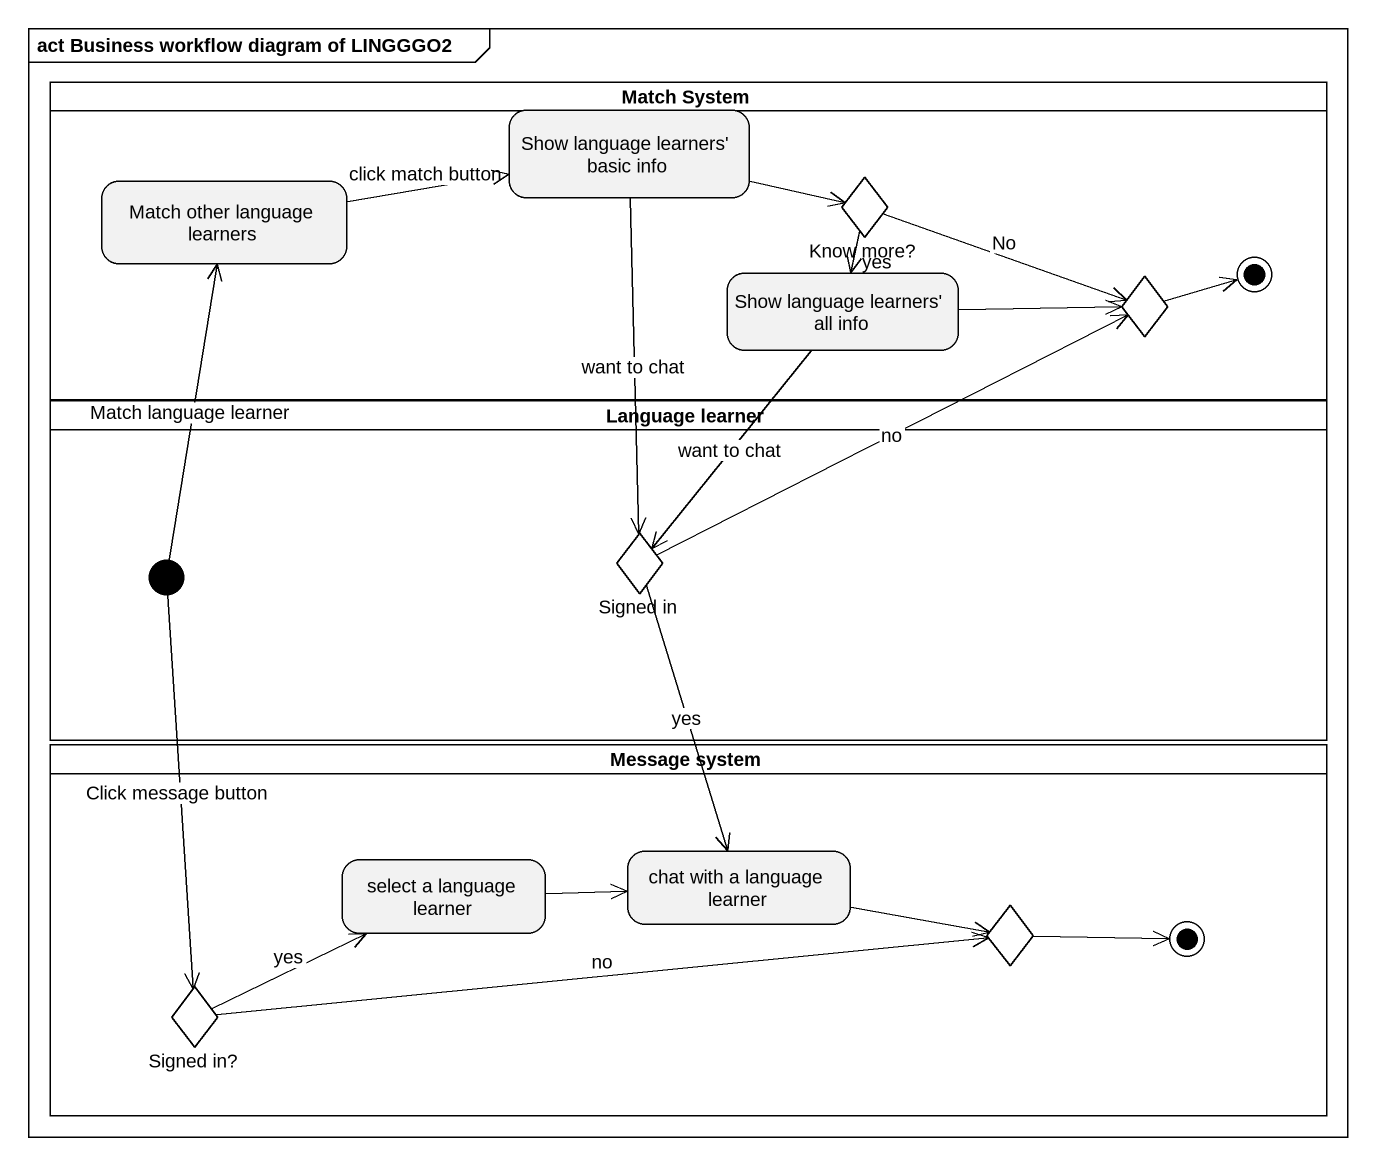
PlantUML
@startuml
mainframe act Business workflow diagram of LINGGGO2
hide empty description
state "Match System" as Match_System <<partition>> {
  state "Show language learners' basic info" as Show_language_learners
  state "Match other language learners" as Match_other_language
  state "Know more?" as Know_more <<choice>>
  state "Show language learners' all info" as Show_language_learners_all
  state choice1 <<choice>>
  choice1 -right-> [*]
}
state "Language learner" as Language_learner <<partition>> {
  state initial1 <<start>>
  state "Signed in" as Signed_in <<choice>>
}
state "Message system" as Message_system <<partition>> {
  state "select a language learner" as select_a_language_learner
  state "chat with a language learner" as chat_with_a_language_learner
  state choice2 <<choice>>
  state "Signed in?" as Signed_in_2 <<choice>>
  choice2 -right-> [*]
}
Show_language_learners -right-> Know_more
Show_language_learners --> Signed_in : want to chat
Match_other_language -right-> Show_language_learners : click match button
Know_more --> Show_language_learners_all : yes
Know_more -right-> choice1 : No
Show_language_learners_all -right-> choice1
Show_language_learners_all --> Signed_in : want to chat
initial1 -up-> Match_other_language : Match language learner
initial1 --> Signed_in_2 : Click message button
Signed_in -right-> choice1 : no
Signed_in --> chat_with_a_language_learner : yes
select_a_language_learner -right-> chat_with_a_language_learner
chat_with_a_language_learner -right-> choice2
Signed_in_2 -right-> select_a_language_learner : yes
Signed_in_2 -right-> choice2 : no
@enduml
